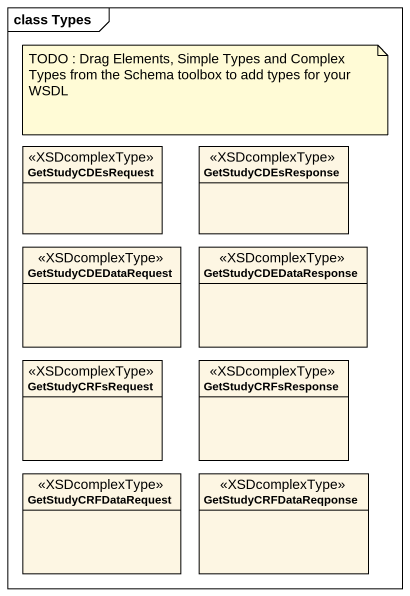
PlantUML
@startuml
mainframe class Types
hide circle
hide empty members
class GetStudyCDEsRequest <<XSDcomplexType>>
class GetStudyCDEsResponse <<XSDcomplexType>>
class GetStudyCDEDataRequest <<XSDcomplexType>>
class GetStudyCDEDataResponse <<XSDcomplexType>>
class GetStudyCRFsRequest <<XSDcomplexType>>
class GetStudyCRFsResponse <<XSDcomplexType>>
class GetStudyCRFDataRequest <<XSDcomplexType>>
class GetStudyCRFDataReqponse <<XSDcomplexType>>
note as N1
  TODO : Drag Elements, Simple Types and Complex Types from the Schema toolbox to add types for your WSDL
end note
@enduml
